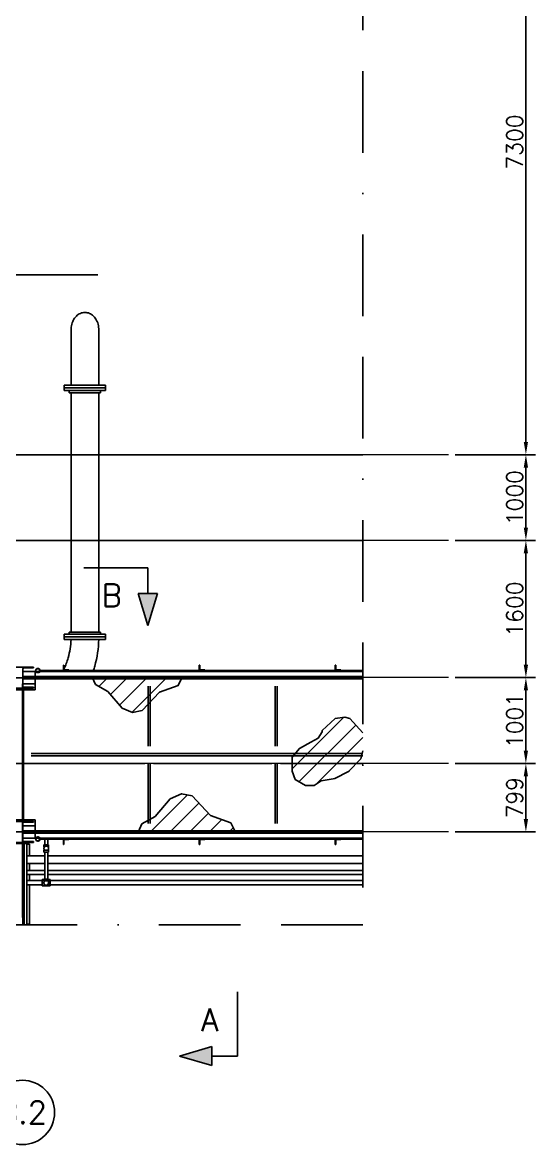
# Model space of a CAD drawing. Header units: metres. Extents: x 0 to 63075, y 0 to 44550.
# Drawn here: x 16470 to 22458, y 20105 to 33197 of the extents above; entities that cross this region are included whole.
import ezdxf
from ezdxf.enums import TextEntityAlignment as Align

# ---------------------------------------------------------------- set-up
doc = ezdxf.new("R2010")
doc.units = ezdxf.units.M
doc.header["$LTSCALE"] = 75
for name, pattern in [('BORDER', [44.45, 12.7, -6.35, 12.7, -6.35, 0, -6.35]), ('CENTER2', [28.575, 19.05, -3.175, 3.175, -3.175]), ('CENTERX2', [101.6, 63.5, -12.7, 12.7, -12.7])]:
    doc.linetypes.add(name, pattern=pattern)
for name, color, linetype in [('GSB', 7, 'Continuous'), ('SC1', 7, 'CENTER2'), ('SDM', 7, 'Continuous'), ('SL1', 8, 'Continuous'), ('SLM', 1, 'BORDER')]:
    doc.layers.add(name, color=color, linetype=linetype)
doc.styles.add('R100', font='simplex.shx', dxfattribs={"height": 2.5})
doc.styles.add('R140', font='simplex.shx', dxfattribs={"height": 3.5})
doc.styles.add('ROMANS', font='ROMANS.SHX')
doc.dimstyles.new('75___1-75', dxfattribs={"dimscale": 75, "dimtxt": 2.5, "dimasz": 2, "dimexe": 1.5, "dimexo": 1, "dimgap": 0.5, "dimtad": 1, "dimdec": 0, "dimzin": 12, "dimtxsty": 'ROMANS', "dimcen": 0, "dimclrd": 256, "dimclre": 256, "dimclrt": 3, "dimazin": 3, "dimtfac": 1, "dimtdec": 0, "dimtmove": 0, "dimatfit": 0, "dimfxl": 1, "dimlwd": -1, "dimlwe": -1, "dimarcsym": 0})
pattern_1 = [(45, (-57383.31, -19190.13), (-114.90485, 114.90485), [])]

# ---------------------------------------------------------------- blocks, each defined once
blk = doc.blocks.new('A$C29c634ac')
at = {"layer": 'SL1'}
h = blk.add_hatch(dxfattribs=at)
h.set_pattern_fill('_USER', color=256, scale=162.5, angle=45, style=0, pattern_type=0)
h.set_pattern_definition(pattern_1)
h.paths.add_polyline_path([(9025, 2888), (10076, 2888), (10029, 2794), (9810, 2713), (9607, 2500), (9494, 2478), (9372, 2530), (9208, 2722), (9061, 2805)])
h = blk.add_hatch(dxfattribs=at)
h.set_pattern_fill('_USER', color=256, scale=162.5, angle=45, style=0, pattern_type=0)
h.set_pattern_definition(pattern_1)
h.paths.add_polyline_path([(12183, 2031), (12183, 2240), (12031, 2407), (11971, 2425), (11860, 2407), (11708, 2268), (11708, 2254), (11663, 2180), (11577, 2133), (11442, 2058), (11357, 1955), (11357, 1792), (11393, 1696), (11513, 1624), (11616, 1624), (11696, 1681), (11858, 1707), (11857, 1707), (12017, 1789), (12158, 1937)])
h = blk.add_hatch(dxfattribs=at)
h.set_pattern_fill('_USER', color=256, scale=162.5, angle=45, style=0, pattern_type=0)
h.set_pattern_definition(pattern_1)
h.paths.add_polyline_path([(9563, 1088), (10692, 1088), (10642, 1189), (10406, 1275), (10189, 1505), (10067, 1529), (9935, 1472), (9760, 1266), (9602, 1177)])
at = {"layer": 'SC1'}
blk.add_line((3530, 7583), (9090, 7583), dxfattribs=at)
at = {"layer": 'SC1', "color": 7, "linetype": 'Continuous', "lineweight": 9}
blk.add_line((8210, 84), (8210, 0), dxfattribs=at)
at = {"layer": 'SL1'}
for p, q in [((8778, 6295), (8778, 6938)), ((9102, 6938), (9102, 6295)), ((8698, 6295), (9181, 6295)), ((8698, 6295), (8698, 6264)), ((9181, 6295), (9181, 6264)), ((8940, 6264), (8698, 6264)), ((8698, 6234), (8698, 6264)), ((8698, 6264), (9181, 6264)), ((8940, 6234), (8698, 6234)), ((8757, 6209), (8757, 6234)), ((8940, 6209), (8757, 6209)), ((8778, 6209), (8778, 3416)), ((9181, 6264), (8940, 6264)), ((9181, 6234), (8940, 6234)), ((9122, 6209), (8940, 6209)), ((9102, 6209), (9102, 3416)), ((9122, 6209), (9122, 6234)), ((9181, 6234), (9181, 6264)), ((0, 5484), (12183, 5484)), ((8784, 5484), (0, 5484)), ((9095, 5484), (8784, 5484)), ((12183, 5484), (9095, 5484)), ((8784, 4484), (5193, 4484)), ((9095, 4484), (8784, 4484)), ((12183, 4484), (9095, 4484)), ((8757, 3416), (9122, 3416)), ((8757, 3416), (8757, 3391)), ((9122, 3416), (9122, 3391)), ((8698, 3391), (9181, 3391)), ((8698, 3391), (8698, 3361)), ((9181, 3361), (8698, 3361)), ((8698, 3330), (8698, 3361)), ((8698, 3361), (9181, 3361)), ((9181, 3330), (8698, 3330)), ((9181, 3391), (9181, 3361)), ((9181, 3330), (9181, 3361)), ((8688, 3031), (8694, 3031)), ((8688, 2967), (8688, 3031)), ((8694, 3031), (8694, 2981)), ((10274, 3031), (10280, 3031)), ((10274, 2967), (10274, 3031)), ((10280, 3031), (10280, 2981)), ((11860, 3031), (11866, 3031)), ((11860, 2967), (11860, 3031)), ((11866, 3031), (11866, 2981)), ((0, 2884), (12183, 2884)), ((12183, 2884), (5742, 2884)), ((8082, 3007), (8338, 3007)), ((8358, 2957), (8210, 2957)), ((12183, 2898), (8210, 2898)), ((12183, 2898), (8210, 2898)), ((8215, 2985), (8215, 2784)), ((8338, 2997), (8227, 2997)), ((8338, 3007), (8338, 2997)), ((8358, 2957), (8358, 2743)), ((8366, 2957), (8358, 2957)), ((8365, 2977), (8364, 2967)), ((8364, 2967), (8366, 2967)), ((8365, 2958), (8364, 2967)), ((8371, 2985), (8365, 2977)), ((8368, 2977), (8365, 2977)), ((8371, 2950), (8365, 2958)), ((8366, 2967), (8368, 2977)), ((8368, 2976), (8367, 2967)), ((8367, 2967), (8368, 2959)), ((8368, 2977), (8373, 2985)), ((8373, 2982), (8368, 2976)), ((8368, 2959), (8373, 2953)), ((8406, 2957), (8370, 2957)), ((8379, 2990), (8371, 2985)), ((8373, 2985), (8371, 2985)), ((8373, 2950), (8371, 2950)), ((8371, 2950), (8379, 2945)), ((8373, 2985), (8381, 2990)), ((8380, 2987), (8373, 2982)), ((8373, 2953), (8380, 2948)), ((8381, 2945), (8373, 2950)), ((8388, 2992), (8379, 2990)), ((8381, 2990), (8379, 2990)), ((8381, 2945), (8379, 2945)), ((8379, 2945), (8388, 2943)), ((8388, 2989), (8380, 2987)), ((8380, 2948), (8388, 2946)), ((8381, 2990), (8390, 2992)), ((8390, 2943), (8381, 2945)), ((8390, 2992), (8388, 2992)), ((8396, 2987), (8388, 2989)), ((8388, 2946), (8396, 2948)), ((8390, 2943), (8388, 2943)), ((8397, 2990), (8389, 2992)), ((8389, 2943), (8397, 2945)), ((8390, 2992), (8392, 2992)), ((8392, 2943), (8390, 2943)), ((8400, 2990), (8392, 2992)), ((8392, 2992), (8400, 2990)), ((8392, 2943), (8400, 2945)), ((8400, 2945), (8392, 2943)), ((8403, 2982), (8396, 2987)), ((8396, 2948), (8403, 2953)), ((8405, 2985), (8397, 2990)), ((8397, 2990), (8400, 2990)), ((8397, 2945), (8405, 2950)), ((8400, 2945), (8397, 2945)), ((8400, 2990), (8400, 2990)), ((8407, 2985), (8400, 2990)), ((8400, 2990), (8409, 2985)), ((8400, 2945), (8407, 2950)), ((8409, 2950), (8400, 2945)), ((8400, 2945), (8400, 2945)), ((8408, 2976), (8403, 2982)), ((8403, 2953), (8408, 2959)), ((8407, 2985), (8405, 2985)), ((8411, 2977), (8405, 2985)), ((8405, 2950), (8411, 2958)), ((8407, 2950), (8405, 2950)), ((8412, 2977), (8407, 2985)), ((8409, 2985), (8407, 2985)), ((8407, 2950), (8412, 2958)), ((8409, 2950), (8407, 2950)), ((8409, 2967), (8408, 2976)), ((8408, 2959), (8409, 2967)), ((8409, 2985), (8414, 2977)), ((8414, 2958), (8409, 2950)), ((8412, 2967), (8411, 2977)), ((8412, 2977), (8411, 2977)), ((8411, 2958), (8412, 2967)), ((8412, 2958), (8411, 2958)), ((8414, 2977), (8412, 2977)), ((8414, 2967), (8412, 2977)), ((8414, 2967), (8412, 2967)), ((8412, 2958), (8414, 2967)), ((8412, 2967), (8412, 2965)), ((8412, 2967), (8412, 2967)), ((8414, 2958), (8412, 2958)), ((8414, 2977), (8416, 2967)), ((8416, 2967), (8414, 2958)), ((8416, 2967), (8414, 2967)), ((12183, 2957), (8414, 2957)), ((8415, 2963), (12183, 2963)), ((8416, 2967), (12183, 2967)), ((8752, 2967), (8688, 2967)), ((8702, 2974), (8752, 2974)), ((8752, 2974), (8752, 2967)), ((10338, 2967), (10274, 2967)), ((10288, 2974), (10338, 2974)), ((10338, 2974), (10338, 2967)), ((11924, 2967), (11860, 2967)), ((11874, 2974), (11924, 2974)), ((11924, 2974), (11924, 2967)), ((8338, 2761), (8082, 2761)), ((12183, 2871), (8210, 2871)), ((12183, 2871), (8210, 2871)), ((8210, 2811), (8210, 2761)), ((8358, 2811), (8210, 2811)), ((8210, 2761), (8210, 2743)), ((8223, 1207), (8223, 2761)), ((8223, 1207), (8223, 2761)), ((8227, 2772), (8338, 2772)), ((8283, 2743), (8283, 2761)), ((8338, 2772), (8338, 2761)), ((9678, 2784), (9678, 2084)), ((9678, 2784), (9678, 2084)), ((9702, 2784), (9702, 2084)), ((9702, 2784), (9702, 2084)), ((11158, 2784), (11158, 2084)), ((11158, 2784), (11158, 2084)), ((11182, 2784), (11182, 2084)), ((11182, 2784), (11182, 2084)), ((8210, 2743), (8062, 2743)), ((8210, 2130), (8210, 2743)), ((8210, 2743), (8210, 1227)), ((8358, 2743), (8210, 2743)), ((8210, 1884), (8210, 2130)), ((12183, 1998), (8310, 1998)), ((12183, 1998), (8310, 1998)), ((12183, 1971), (8310, 1971)), ((12183, 1971), (8310, 1971)), ((9640, 1884), (6820, 1884)), ((8210, 1227), (8210, 1884)), ((9678, 1184), (9678, 1884)), ((9678, 1184), (9678, 1884)), ((9702, 1184), (9702, 1884)), ((9702, 1184), (9702, 1884)), ((11120, 1884), (9740, 1884)), ((11158, 1184), (11158, 1884)), ((11158, 1184), (11158, 1884)), ((11182, 1184), (11182, 1884)), ((11182, 1184), (11182, 1884)), ((12183, 1884), (11220, 1884)), ((8062, 1227), (8210, 1227)), ((8082, 1207), (8338, 1207)), ((8210, 1227), (8210, 1207)), ((8210, 1227), (8358, 1227)), ((8210, 1207), (8210, 1157)), ((8215, 1185), (8215, 984)), ((8338, 1197), (8227, 1197)), ((8283, 1207), (8283, 1227)), ((8338, 1207), (8338, 1197)), ((8358, 1227), (8358, 1011)), ((0, 1084), (12183, 1084)), ((12183, 1084), (0, 1084)), ((8210, 1157), (8358, 1157)), ((8210, 1157), (8210, 1157)), ((8210, 1157), (8210, 1011)), ((8210, 1098), (12183, 1098)), ((8210, 1098), (12183, 1098)), ((8210, 1071), (12183, 1071)), ((8210, 1071), (12183, 1071)), ((8338, 961), (8082, 961)), ((8135, 949), (8285, 949)), ((8210, 1011), (8210, 961)), ((8210, 1011), (8358, 1011)), ((8210, 1011), (8210, 1011)), ((8210, 961), (8210, 84)), ((8222, 949), (8222, 0)), ((8222, 949), (8222, 0)), ((8227, 972), (8338, 972)), ((8231, 936), (8231, 3)), ((8260, 949), (8260, 0)), ((8291, 941), (8260, 941)), ((8285, 949), (8285, 961)), ((8291, 941), (8291, 806)), ((8338, 972), (8338, 961)), ((8358, 1011), (8366, 1011)), ((8365, 1011), (8364, 1001)), ((8366, 1001), (8364, 1001)), ((8364, 1001), (8365, 992)), ((8365, 1011), (8371, 1019)), ((8368, 1011), (8365, 1011)), ((8368, 992), (8365, 992)), ((8365, 992), (8371, 984)), ((8366, 1001), (8368, 1011)), ((8368, 992), (8366, 1001)), ((8368, 1010), (8367, 1001)), ((8367, 1001), (8368, 993)), ((8373, 1016), (8368, 1010)), ((8368, 993), (8373, 987)), ((8373, 984), (8368, 992)), ((8370, 1011), (8406, 1011)), ((8379, 1024), (8371, 1019)), ((8371, 1019), (8373, 1019)), ((8373, 984), (8371, 984)), ((8371, 984), (8379, 979)), ((8373, 1019), (8381, 1024)), ((8380, 1021), (8373, 1016)), ((8373, 987), (8380, 982)), ((8381, 979), (8373, 984)), ((8388, 1026), (8379, 1024)), ((8381, 1024), (8379, 1024)), ((8381, 979), (8379, 979)), ((8379, 979), (8388, 977)), ((8388, 1023), (8380, 1021)), ((8380, 982), (8388, 980)), ((8381, 1024), (8390, 1026)), ((8390, 977), (8381, 979)), ((8390, 1026), (8388, 1026)), ((8396, 1021), (8388, 1023)), ((8388, 980), (8396, 982)), ((8390, 977), (8388, 977)), ((8397, 1024), (8389, 1026)), ((8389, 977), (8397, 979)), ((8390, 1026), (8392, 1026)), ((8392, 977), (8390, 977)), ((8400, 1024), (8392, 1026)), ((8392, 1026), (8400, 1024)), ((8392, 977), (8400, 979)), ((8400, 979), (8392, 977)), ((8403, 1016), (8396, 1021)), ((8396, 982), (8403, 987)), ((8405, 1019), (8397, 1024)), ((8397, 1024), (8400, 1024)), ((8397, 979), (8405, 984)), ((8400, 979), (8397, 979)), ((8400, 1024), (8400, 1024)), ((8400, 1024), (8407, 1019)), ((8400, 979), (8407, 984)), ((8409, 984), (8400, 979)), ((8400, 979), (8400, 979)), ((8408, 1010), (8403, 1016)), ((8403, 987), (8408, 993)), ((8407, 1019), (8405, 1019)), ((8411, 1011), (8405, 1019)), ((8405, 984), (8411, 992)), ((8407, 984), (8405, 984)), ((8412, 1011), (8407, 1019)), ((8407, 1019), (8409, 1019)), ((8407, 984), (8412, 992)), ((8409, 984), (8407, 984)), ((8409, 1001), (8408, 1010)), ((8408, 993), (8409, 1001)), ((8409, 1019), (8414, 1011)), ((8414, 992), (8409, 984)), ((8412, 1001), (8411, 1011)), ((8412, 1011), (8411, 1011)), ((8411, 992), (8412, 1001)), ((8412, 992), (8411, 992)), ((8414, 1011), (8412, 1011)), ((8414, 1001), (8412, 1011)), ((8412, 1003), (8412, 1001)), ((8412, 1001), (8412, 1001)), ((8414, 1001), (8412, 1001)), ((8412, 992), (8414, 1001)), ((8414, 992), (8412, 992)), ((8414, 1011), (12183, 1011)), ((8414, 1011), (8416, 1001)), ((8416, 1001), (8414, 992)), ((8416, 1001), (8414, 1001)), ((8415, 1006), (12183, 1006)), ((8416, 1001), (12183, 1001)), ((8516, 933), (8460, 933)), ((8460, 912), (8460, 933)), ((8471, 1011), (8471, 1006)), ((8471, 1001), (8471, 933)), ((8505, 1011), (8505, 1006)), ((8505, 1001), (8505, 933)), ((8516, 912), (8516, 933)), ((8688, 1001), (8752, 1001)), ((8688, 938), (8688, 1001)), ((8694, 938), (8688, 938)), ((8694, 987), (8694, 938)), ((8752, 995), (8702, 995)), ((8752, 1001), (8752, 995)), ((10274, 1001), (10338, 1001)), ((10274, 938), (10274, 1001)), ((10280, 938), (10274, 938)), ((10280, 987), (10280, 938)), ((10338, 995), (10288, 995)), ((10338, 1001), (10338, 995)), ((11860, 1001), (11924, 1001)), ((11860, 938), (11860, 1001)), ((11866, 938), (11860, 938)), ((11866, 987), (11866, 938)), ((11924, 995), (11874, 995)), ((11924, 1001), (11924, 995)), ((8260, 806), (8471, 806)), ((8465, 912), (8460, 912)), ((8460, 871), (8516, 871)), ((8460, 871), (8460, 850)), ((8460, 850), (8516, 850)), ((8463, 912), (8463, 904)), ((8463, 871), (8463, 886)), ((8471, 850), (8471, 533)), ((8505, 850), (8505, 533)), ((8505, 806), (12183, 806)), ((8516, 912), (8511, 912)), ((8513, 904), (8513, 912)), ((8513, 886), (8513, 871)), ((8516, 871), (8516, 850)), ((8260, 717), (8471, 717)), ((8291, 717), (8291, 636)), ((8505, 717), (12183, 717)), ((8260, 636), (8471, 636)), ((8260, 587), (8471, 587)), ((8291, 587), (8291, 516)), ((8442, 529), (8442, 491)), ((8460, 529), (8442, 529)), ((8516, 533), (8460, 533)), ((8460, 512), (8460, 533)), ((8505, 636), (12183, 636)), ((8505, 587), (12183, 587)), ((8516, 512), (8516, 533)), ((8516, 529), (8534, 529)), ((8534, 491), (8534, 529)), ((8260, 516), (8442, 516)), ((8260, 467), (8442, 467)), ((8291, 467), (8291, 8)), ((8442, 491), (8442, 454)), ((8463, 454), (8442, 454)), ((8516, 512), (8460, 512)), ((8463, 503), (8463, 512)), ((8463, 512), (8463, 503)), ((8463, 497), (8463, 512)), ((8463, 457), (8463, 480)), ((8463, 480), (8463, 454)), ((8463, 457), (8513, 457)), ((8513, 503), (8513, 512)), ((8513, 512), (8513, 497)), ((8513, 454), (8513, 480)), ((8513, 454), (8534, 454)), ((8534, 516), (12183, 516)), ((8534, 454), (8534, 491)), ((8534, 467), (12183, 467)), ((8291, 8), (8260, 8)), ((8260, 3), (8291, 3)), ((8291, 3), (8291, 8))]:
    blk.add_line(p, q, dxfattribs=at)
for points in [[(9025, 2888), (10076, 2888), (10029, 2794), (9810, 2713), (9607, 2500), (9494, 2478), (9372, 2530), (9208, 2722), (9061, 2805)], [(9563, 1088), (10692, 1088), (10642, 1189), (10406, 1275), (10189, 1505), (10067, 1529), (9935, 1472), (9760, 1266), (9602, 1177)]]:
    blk.add_lwpolyline(points, close=True, dxfattribs=at)
for points in [[(12183, 2240), (12031, 2407), (11971, 2425), (11860, 2407), (11708, 2268), (11708, 2254), (11663, 2180), (11577, 2133), (11442, 2058), (11357, 1955), (11357, 1792), (11393, 1696), (11513, 1624), (11616, 1624), (11696, 1681)], [(11696, 1681), (11858, 1707), (11857, 1707), (12017, 1789), (12158, 1937), (12183, 2031)]]:
    blk.add_lwpolyline(points, dxfattribs=at)
for centre, radius, start, end in [((8227, 2985), 12, 90, 179.998), ((7988, 3324), 784, 332.1221, 332.5505), ((7984, 3326), 789, 332.9437, 333.2293), ((8702, 2981), 7.65, 180, 270), ((7944, 3344), 1156, 340.4987, 340.7714), ((10288, 2981), 7.65, 180, 270), ((11874, 2981), 7.65, 180, 270), ((8227, 2784), 12, 179.998, 270), ((8227, 1185), 12, 90, 179.998), ((8227, 984), 12, 179.998, 270), ((8488, 891), 27.8, 0, 207.6443), ((8702, 987), 7.65, 90, 180), ((10288, 987), 7.65, 90, 180), ((11874, 987), 7.65, 90, 180), ((8488, 891), 27.8, 332.3557, 0), ((8488, 491), 27.8, 152.3557, 27.6443)]:
    blk.add_arc(centre, radius, start, end, dxfattribs=at)
for points, knots in [([(8778, 6938), (8778, 6950), (8778, 6961), (8780, 6973), (8781, 6984), (8783, 6996), (8786, 7007), (8789, 7017), (8792, 7028), (8797, 7038), (8801, 7048), (8805, 7058), (8811, 7067), (8816, 7076), (8822, 7084), (8829, 7092), (8835, 7099), (8843, 7106), (8850, 7112), (8858, 7119), (8865, 7124), (8874, 7128), (8882, 7133), (8890, 7137), (8899, 7139), (8908, 7142), (8917, 7144), (8926, 7145), (8935, 7146), (8944, 7146), (8953, 7145), (8962, 7144), (8971, 7142), (8980, 7139), (8989, 7137), (8997, 7133), (9005, 7129), (9014, 7124), (9022, 7119), (9029, 7113), (9037, 7106), (9044, 7099), (9050, 7092), (9057, 7084), (9063, 7076), (9068, 7067), (9074, 7058), (9078, 7048), (9083, 7038), (9087, 7028), (9090, 7017), (9093, 7007), (9096, 6996), (9098, 6984), (9099, 6973), (9101, 6961), (9102, 6950), (9102, 6938)], [0, 0, 0, 0, 0.0297625, 0.0297625, 0.0297625, 0.0584471, 0.0584471, 0.0584471, 0.0861248, 0.0861248, 0.0861248, 0.1128892, 0.1128892, 0.1128892, 0.138852, 0.138852, 0.138852, 0.1641513, 0.1641513, 0.1641513, 0.1889437, 0.1889437, 0.1889437, 0.2133945, 0.2133945, 0.2133945, 0.2376729, 0.2376729, 0.2376729, 0.2619296, 0.2619296, 0.2619296, 0.2864554, 0.2864554, 0.2864554, 0.3109812, 0.3109812, 0.3109812, 0.3357792, 0.3357792, 0.3357792, 0.3610862, 0.3610862, 0.3610862, 0.3870587, 0.3870587, 0.3870587, 0.4138344, 0.4138344, 0.4138344, 0.4415247, 0.4415247, 0.4415247, 0.4702231, 0.4702231, 0.4702231, 0.5, 0.5, 0.5, 0.5]), ([(8694, 2984), (8715, 3026), (8731, 3070), (8744, 3116), (8764, 3185), (8775, 3257), (8777, 3330)], [5.7753313, 5.7753313, 5.7753313, 5.7753313, 5.9656525, 5.9656525, 5.9656525, 6.2503781, 6.2503781, 6.2503781, 6.2503781]), ([(9037, 2967), (9043, 2984), (9048, 3001), (9053, 3018), (9083, 3119), (9099, 3224), (9101, 3330)], [5.9051965, 5.9051965, 5.9051965, 5.9051965, 5.9561043, 5.9561043, 5.9561043, 6.2591504, 6.2591504, 6.2591504, 6.2591504])]:
    blk.add_open_spline(points, degree=3, knots=knots, dxfattribs=at)
blk = doc.blocks.new('*D21')
at = {"layer": 'Defpoints', "color": 0, "transparency": 16777216}
for p in [(21443, 35452), (21443, 28153), (22345, 28153)]:
    blk.add_point(p, dxfattribs=at)
at = {"layer": 'SDM', "transparency": 16777216}
for p, q in [((21518, 35452), (22458, 35452)), ((22345, 35302), (22345, 28303)), ((21518, 28153), (22458, 28153))]:
    blk.add_line(p, q, dxfattribs=at)
for points in [[(22320, 35302), (22370, 35302), (22345, 35452)], [(22320, 28303), (22370, 28303), (22345, 28153)]]:
    blk.add_solid(points, dxfattribs=at)
at = {"layer": 'SDM', "color": 3, "transparency": 16777216, "insert": (22214, 31802), "char_height": 187.5, "attachment_point": 5, "rotation": 90, "style": 'ROMANS'}
blk.add_mtext('7300', dxfattribs=at)
blk = doc.blocks.new('*D22')
at = {"layer": 'Defpoints', "color": 0, "transparency": 16777216}
for p in [(21443, 28153), (21443, 27153), (22345, 27153)]:
    blk.add_point(p, dxfattribs=at)
at = {"layer": 'SDM', "transparency": 16777216}
for p, q in [((21518, 28153), (22458, 28153)), ((22345, 28003), (22345, 27303)), ((21518, 27153), (22458, 27153))]:
    blk.add_line(p, q, dxfattribs=at)
for points in [[(22320, 28003), (22370, 28003), (22345, 28153)], [(22320, 27303), (22370, 27303), (22345, 27153)]]:
    blk.add_solid(points, dxfattribs=at)
at = {"layer": 'SDM', "color": 3, "transparency": 16777216, "insert": (22214, 27653), "char_height": 187.5, "attachment_point": 5, "rotation": 90, "style": 'ROMANS'}
blk.add_mtext('1000', dxfattribs=at)
blk = doc.blocks.new('*D23')
at = {"layer": 'Defpoints', "color": 0, "transparency": 16777216}
for p in [(21443, 27153), (21443, 25553), (22345, 25553)]:
    blk.add_point(p, dxfattribs=at)
at = {"layer": 'SDM', "transparency": 16777216}
for p, q in [((21518, 27153), (22458, 27153)), ((22345, 27003), (22345, 25703)), ((21518, 25553), (22458, 25553))]:
    blk.add_line(p, q, dxfattribs=at)
for points in [[(22320, 27003), (22370, 27003), (22345, 27153)], [(22320, 25703), (22370, 25703), (22345, 25553)]]:
    blk.add_solid(points, dxfattribs=at)
at = {"layer": 'SDM', "color": 3, "transparency": 16777216, "insert": (22214, 26353), "char_height": 187.5, "attachment_point": 5, "rotation": 90, "style": 'ROMANS'}
blk.add_mtext('1600', dxfattribs=at)
blk = doc.blocks.new('*D24')
at = {"layer": 'Defpoints', "color": 0, "transparency": 16777216}
for p in [(21443, 25553), (21443, 24551), (22345, 24551)]:
    blk.add_point(p, dxfattribs=at)
at = {"layer": 'SDM', "transparency": 16777216}
for p, q in [((21518, 25553), (22458, 25553)), ((22345, 25403), (22345, 24701)), ((21518, 24551), (22458, 24551))]:
    blk.add_line(p, q, dxfattribs=at)
for points in [[(22320, 25403), (22370, 25403), (22345, 25553)], [(22320, 24701), (22370, 24701), (22345, 24551)]]:
    blk.add_solid(points, dxfattribs=at)
at = {"layer": 'SDM', "color": 3, "transparency": 16777216, "insert": (22214, 25052), "char_height": 187.5, "attachment_point": 5, "rotation": 90, "style": 'ROMANS'}
blk.add_mtext('1001', dxfattribs=at)
blk = doc.blocks.new('*D25')
at = {"layer": 'Defpoints', "color": 0, "transparency": 16777216}
for p in [(21443, 24551), (21443, 23753), (22345, 23753)]:
    blk.add_point(p, dxfattribs=at)
at = {"layer": 'SDM', "transparency": 16777216}
for p, q in [((21518, 24551), (22458, 24551)), ((22345, 24401), (22345, 23903)), ((21518, 23753), (22458, 23753))]:
    blk.add_line(p, q, dxfattribs=at)
for points in [[(22320, 24401), (22370, 24401), (22345, 24551)], [(22320, 23903), (22370, 23903), (22345, 23753)]]:
    blk.add_solid(points, dxfattribs=at)
at = {"layer": 'SDM', "color": 3, "transparency": 16777216, "insert": (22214, 24152), "char_height": 187.5, "attachment_point": 5, "rotation": 90, "style": 'ROMANS'}
blk.add_mtext('799', dxfattribs=at)
blk = doc.blocks.new('SIMB_CORTE_2')
at = {"layer": 'GSB'}
blk.add_hatch(color=2, dxfattribs=at).paths.add_polyline_path([(1.5, -4), (-1.5, -4), (0, -9)])
at = {"layer": 'GSB', "color": 1}
for p, q in [((0, -4), (0, 0)), ((0, 0), (10, 0)), ((0, -9), (-1.5, -4)), ((1.5, -4), (-1.5, -4)), ((0, -9), (1.5, -4))]:
    blk.add_line(p, q, dxfattribs=at)
at = {"layer": 'GSB', "color": 3, "style": 'R100'}
blk.add_attdef('XXXX', (-0.6, 1.57), '', height=2.5, dxfattribs=at)
at = {"layer": 'GSB', "color": 4, "style": 'R140'}
blk.add_attdef('A', text='', height=3.5, dxfattribs=at).set_placement((5.64, -4.29), align=Align.MIDDLE)
blk = doc.blocks.new('INDICACAO_EIXO')
at = {"layer": 'GSB', "color": 3}
blk.add_circle((0, 0), 5, dxfattribs=at)

msp = doc.modelspace()

# ---------------------------------------------------------------- linework, layer by layer
at = {"layer": 'SC1', "color": 7, "linetype": 'CENTERX2', "lineweight": 9}
for p, q in [((21442.6, 28152.6), (5680.4, 28152.6)), ((21442.6, 27152.6), (5680.4, 27152.6)), ((21442.6, 25552.9), (5680.4, 25552.9)), ((21442.6, 24551.4), (5680.4, 24551.4)), ((21442.6, 23752.8), (5680.4, 23752.9))]:
    msp.add_line(p, q, dxfattribs=at)
at = {"layer": 'SLM'}
msp.add_lwpolyline([(8259.5, 37392.1), (20442.6, 37392.1), (20442.6, 22668.4), (8259.5, 22668.4)], close=True, dxfattribs=at)

# ---------------------------------------------------------------- block references
at = {"layer": 'GSB'}
ref = msp.add_blockref('SIMB_CORTE_2', (17934.5, 26834.4), dxfattribs=dict(at, xscale=-74.99999999999915, yscale=74.99999999999915, zscale=74.99999999999915))
ref.add_attrib('A', 'B', dxfattribs={"color": 4, "height": 262.5, "style": 'R140'}).set_placement((17511.8, 26512.4), align=Align.MIDDLE)
ref = msp.add_blockref('SIMB_CORTE_2', (18978.5, 21138.1), dxfattribs=dict(at, xscale=-74.99999999999915, yscale=74.99999999999915, zscale=74.99999999999915, rotation=270))
ref.add_attrib('A', 'A', dxfattribs={"color": 4, "height": 262.5, "style": 'R140'}).set_placement((18656.5, 21560.8), align=Align.MIDDLE)
ref = msp.add_blockref('INDICACAO_EIXO', (16469.5, 20479.9), dxfattribs=dict(at, xscale=74.99999999999915, yscale=74.99999999999915, zscale=74.99999999999915))
ref.add_attrib('EIXO', 'B.2', dxfattribs={"color": 4, "height": 262.5, "style": 'R140'}).set_placement((16469.5, 20479.9), align=Align.MIDDLE_CENTER)
at = {"layer": 'SDM'}
msp.add_blockref('A$C29c634ac', (8259.5, 22668.4), dxfattribs=at)

# ---------------------------------------------------------------- dimensions: what is measured, and where the dimension line sits
dim = msp.add_linear_dim(base=(22345.4, 28152.6), p1=(21442.6, 35452.4), p2=(21442.6, 28152.6), angle=90, dimstyle='75___1-75', dxfattribs=at)
dim.commit()
dim.dimension.update_dxf_attribs({"geometry": '*D21', "text_midpoint": (22214.2, 31802.5)})
for base, p1, p2, picture, middle in [((22345.4, 27152.6), (21442.6, 28152.6), (21442.6, 27152.6), '*D22', (22214.2, 27652.6)), ((22345.4, 25552.9), (21442.6, 27152.6), (21442.6, 25552.9), '*D23', (22214.2, 26352.7)), ((22345.417, 24551.443), (21442.5891, 25552.8761), (21442.5891, 24551.443), '*D24', (22214.167, 25052.1596)), ((22345.4, 23752.8), (21442.6, 24551.4), (21442.6, 23752.8), '*D25', (22214.2, 24152.1))]:
    dim = msp.add_linear_dim(base=base, p1=p1, p2=p2, angle=90, dimstyle='75___1-75', override={"dimtmove": 1}, dxfattribs=at)
    dim.commit()
    dim.dimension.update_dxf_attribs({"geometry": picture, "text_midpoint": middle})

doc.saveas('drawing.dxf')
